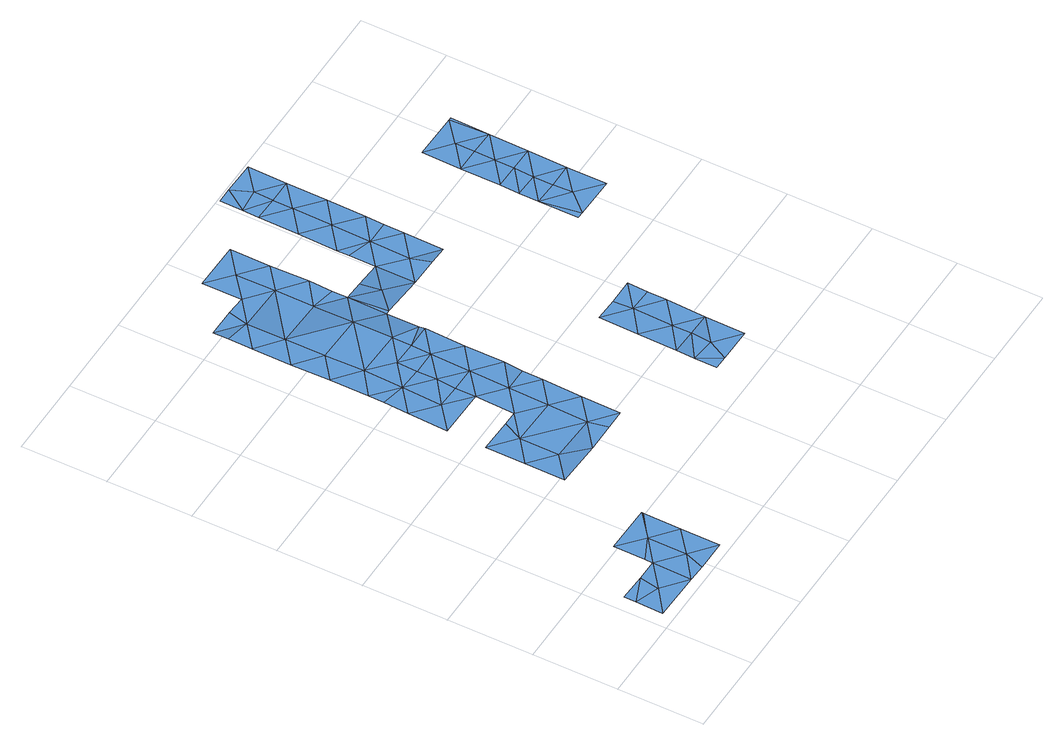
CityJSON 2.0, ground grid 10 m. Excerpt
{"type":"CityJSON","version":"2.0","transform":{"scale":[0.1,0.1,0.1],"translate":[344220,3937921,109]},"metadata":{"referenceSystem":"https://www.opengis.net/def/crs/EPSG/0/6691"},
"CityObjects":{
"waterbody1":{"type":"WaterBody","attributes":{"name":"6","class":"1140","function":"1","WaterBodyRiverFloodingRiskAttribute.description":"3","WaterBodyRiverFloodingRiskAttribute.rankOrg":"1","WaterBodyRiverFloodingRiskAttribute.adminType":"2","WaterBodyRiverFloodingRiskAttribute.scale":"L1"},"geometry":[{"type":"MultiSurface","lod":"1","boundaries":[[[0,1,2]],[[0,2,3]],[[4,5,0]],[[0,5,1]],[[6,1,5]],[[3,4,0]]]}]},
"waterbody2":{"type":"WaterBody","attributes":{"name":"6","class":"1140","function":"1","WaterBodyRiverFloodingRiskAttribute.description":"3","WaterBodyRiverFloodingRiskAttribute.rankOrg":"2","WaterBodyRiverFloodingRiskAttribute.adminType":"2","WaterBodyRiverFloodingRiskAttribute.scale":"L1"},"geometry":[{"type":"MultiSurface","lod":"1","boundaries":[[[7,8,9]],[[10,11,12]],[[9,8,13]],[[13,14,12]],[[14,10,12]],[[3,7,9]],[[12,15,4]],[[9,13,12]],[[11,15,12]],[[4,3,9]],[[9,12,4]]]}]},
"waterbody3":{"type":"WaterBody","attributes":{"name":"6","class":"1140","function":"1","WaterBodyRiverFloodingRiskAttribute.description":"3","WaterBodyRiverFloodingRiskAttribute.rankOrg":"2","WaterBodyRiverFloodingRiskAttribute.adminType":"2","WaterBodyRiverFloodingRiskAttribute.scale":"L1"},"geometry":[{"type":"MultiSurface","lod":"1","boundaries":[[[16,17,18]],[[19,20,21]],[[22,23,24]],[[25,26,27]],[[28,29,30]],[[31,32,29]],[[24,32,31]],[[24,31,16]],[[25,24,16]],[[33,25,16]],[[33,16,18]],[[34,26,25]],[[35,17,16]],[[35,16,31]],[[23,32,24]],[[25,22,24]],[[27,22,25]],[[33,34,25]],[[33,36,34]],[[33,18,36]],[[29,32,30]],[[37,30,32]],[[19,30,37]],[[19,21,30]],[[38,21,20]],[[38,39,21]],[[39,40,21]],[[40,41,21]],[[41,30,21]],[[42,37,32]],[[42,32,23]],[[41,28,30]]]}]},
"waterbody4":{"type":"WaterBody","attributes":{"name":"6","class":"1140","function":"1","WaterBodyRiverFloodingRiskAttribute.description":"3","WaterBodyRiverFloodingRiskAttribute.rankOrg":"1","WaterBodyRiverFloodingRiskAttribute.adminType":"2","WaterBodyRiverFloodingRiskAttribute.scale":"L1"},"geometry":[{"type":"MultiSurface","lod":"1","boundaries":[[[43,44,41]],[[43,41,40]],[[40,39,43]],[[20,45,38]],[[46,47,48]],[[46,48,49]],[[48,50,51]],[[48,51,49]],[[52,47,53]],[[38,45,54]],[[52,50,47]],[[55,43,39]],[[56,44,43]],[[44,56,57]],[[58,50,59]],[[59,50,52]],[[60,56,43]],[[60,43,61]],[[61,43,55]],[[61,55,62]],[[52,63,64]],[[63,52,65]],[[59,64,66]],[[59,66,67]],[[67,68,59]],[[55,68,67]],[[54,68,55]],[[69,68,54]],[[70,68,69]],[[70,58,68]],[[71,58,70]],[[72,58,71]],[[50,58,72]],[[66,62,67]],[[62,55,67]],[[55,39,54]],[[69,54,45]],[[73,70,69]],[[50,72,51]],[[59,52,64]],[[48,47,50]],[[53,65,52]],[[57,29,44]],[[54,39,38]],[[68,58,59]],[[74,75,76]],[[74,76,77]],[[77,70,74]],[[74,70,73]],[[74,73,75]],[[44,29,28]],[[44,28,41]]]}]},
"waterbody5":{"type":"WaterBody","attributes":{"name":"6","class":"1140","function":"1","WaterBodyRiverFloodingRiskAttribute.description":"3","WaterBodyRiverFloodingRiskAttribute.rankOrg":"1","WaterBodyRiverFloodingRiskAttribute.adminType":"2","WaterBodyRiverFloodingRiskAttribute.scale":"L1"},"geometry":[{"type":"MultiSurface","lod":"1","boundaries":[[[78,79,80]],[[81,80,79]],[[79,82,81]],[[79,83,82]],[[79,78,83]],[[80,81,84]],[[78,80,85]]]}]},
"waterbody6":{"type":"WaterBody","attributes":{"name":"6","class":"1140","function":"1","WaterBodyRiverFloodingRiskAttribute.description":"3","WaterBodyRiverFloodingRiskAttribute.rankOrg":"2","WaterBodyRiverFloodingRiskAttribute.adminType":"2","WaterBodyRiverFloodingRiskAttribute.scale":"L1"},"geometry":[{"type":"MultiSurface","lod":"1","boundaries":[[[86,87,88]],[[87,86,89]],[[90,87,89]],[[87,90,91]],[[81,82,92]],[[93,87,91]],[[93,92,87]],[[92,88,87]],[[84,81,92]],[[82,88,92]],[[92,93,84]]]}]},
"waterbody7":{"type":"WaterBody","attributes":{"name":"6","class":"1140","function":"1","WaterBodyRiverFloodingRiskAttribute.description":"3","WaterBodyRiverFloodingRiskAttribute.rankOrg":"2","WaterBodyRiverFloodingRiskAttribute.adminType":"2","WaterBodyRiverFloodingRiskAttribute.scale":"L1"},"geometry":[{"type":"MultiSurface","lod":"1","boundaries":[[[76,94,95]],[[96,97,98]],[[99,76,95]],[[100,101,98]],[[102,94,75]],[[95,103,104]],[[105,94,102]],[[94,105,106]],[[107,99,95]],[[95,104,108]],[[108,107,95]],[[108,97,107]],[[97,108,98]],[[108,100,98]],[[98,101,109]],[[109,96,98]],[[108,104,100]],[[103,95,106]],[[106,95,94]],[[75,94,76]]]}]},
"waterbody8":{"type":"WaterBody","attributes":{"name":"6","class":"1140","function":"1","WaterBodyRiverFloodingRiskAttribute.description":"3","WaterBodyRiverFloodingRiskAttribute.rankOrg":"1","WaterBodyRiverFloodingRiskAttribute.adminType":"2","WaterBodyRiverFloodingRiskAttribute.scale":"L1"},"geometry":[{"type":"MultiSurface","lod":"1","boundaries":[[[110,111,112]],[[113,110,109]],[[109,101,113]],[[113,111,110]],[[110,96,109]],[[113,101,114]],[[113,114,111]]]}]},
"waterbody9":{"type":"WaterBody","attributes":{"name":"6","class":"1140","function":"1","WaterBodyRiverFloodingRiskAttribute.description":"3","WaterBodyRiverFloodingRiskAttribute.rankOrg":"1","WaterBodyRiverFloodingRiskAttribute.adminType":"2","WaterBodyRiverFloodingRiskAttribute.scale":"L1"},"geometry":[{"type":"MultiSurface","lod":"1","boundaries":[[[115,116,117]],[[118,119,117]],[[120,119,118]],[[115,117,119]],[[121,118,117]],[[116,121,117]]]}]},
"waterbody10":{"type":"WaterBody","attributes":{"name":"6","class":"1140","function":"1","WaterBodyRiverFloodingRiskAttribute.description":"3","WaterBodyRiverFloodingRiskAttribute.rankOrg":"2","WaterBodyRiverFloodingRiskAttribute.adminType":"2","WaterBodyRiverFloodingRiskAttribute.scale":"L1"},"geometry":[{"type":"MultiSurface","lod":"1","boundaries":[[[121,116,122]],[[121,122,118]],[[116,123,122]],[[124,125,126]],[[124,118,122]],[[123,125,122]],[[125,124,122]]]}]},
"waterbody11":{"type":"WaterBody","attributes":{"name":"6","class":"1140","function":"1","WaterBodyRiverFloodingRiskAttribute.description":"3","WaterBodyRiverFloodingRiskAttribute.rankOrg":"1","WaterBodyRiverFloodingRiskAttribute.adminType":"2","WaterBodyRiverFloodingRiskAttribute.scale":"L1"},"geometry":[{"type":"MultiSurface","lod":"1","boundaries":[[[127,128,129]],[[130,127,129]],[[129,123,130]],[[125,123,129]],[[126,129,128]],[[125,129,126]]]}]},
"waterbody12":{"type":"WaterBody","attributes":{"name":"6","class":"1140","function":"1","WaterBodyRiverFloodingRiskAttribute.description":"3","WaterBodyRiverFloodingRiskAttribute.rankOrg":"2","WaterBodyRiverFloodingRiskAttribute.adminType":"2","WaterBodyRiverFloodingRiskAttribute.scale":"L1"},"geometry":[{"type":"MultiSurface","lod":"1","boundaries":[[[131,130,132]],[[128,131,133]],[[127,131,128]],[[130,134,132]],[[127,130,131]],[[132,133,131]]]}]}
},
"vertices":[
[34,29,18],[6,39,18],[5,7,18],[62,6,18],[63,52,18],[38,52,18],[6,53,18],
[83,5,18],[119,5,18],[91,28,18],[120,97,18],[64,98,18],[91,74,18],[119,51,18],[120,95,18],[63,61,18],
[151,258,17],[123,282,17],[123,236,17],[238,372,17],[239,419,18],[210,396,18],[236,234,15],[237,280,16],[208,257,16],[207,211,15],[212,188,15],[235,188,15],[181,350,17],[181,327,17],[210,350,17],[180,281,16],[209,304,16],[151,212,17],[178,188,15],[163,281,16],[122,189,17],[238,326,17],[211,419,18],[183,420,18],[182,396,18],[182,373,18],[237,304,16],
[154,397,19],[153,351,17],[239,426,17],[187,651,13],[186,604,14],[214,627,13],[243,650,13],[214,581,14],[242,603,14],[157,582,15],[163,605,15],[211,442,18],[155,443,19],[125,374,18],[124,328,17],[213,535,15],[156,536,17],[126,403,19],[126,421,19],[127,467,18],[129,587,16],[128,559,16],[129,605,15],[127,513,17],[155,489,18],[212,488,17],[240,465,15],[241,511,15],[241,529,15],[242,557,15],[245,465,15],[269,487,13],[297,464,11],[297,510,11],[266,511,13],
[364,139,6],[376,162,6],[348,165,6],[377,185,7],[405,185,6],[404,138,6],[348,186,7],[348,139,6],
[406,253,7],[378,254,7],[406,231,7],[407,277,7],[377,277,7],[350,278,7],[377,208,7],[349,232,7],
[325,486,10],[326,533,10],[300,649,10],[299,602,10],[328,625,10],[298,542,10],[356,601,10],[356,648,10],[331,463,11],[354,533,10],[355,555,10],[353,463,10],[354,509,10],[298,556,10],[327,579,10],[328,648,10],
[300,668,10],[319,695,10],[301,695,10],[329,671,10],[357,694,10],
[522,367,5],[522,414,4],[494,391,5],[466,415,4],[473,368,5],[465,368,5],[494,414,4],
[494,437,4],[523,460,4],[466,438,4],[495,460,4],[467,461,4],
[496,507,4],[467,507,4],[495,483,4],[524,506,4],
[496,530,4],[522,552,4],[468,553,4],[525,552,4]
]}
